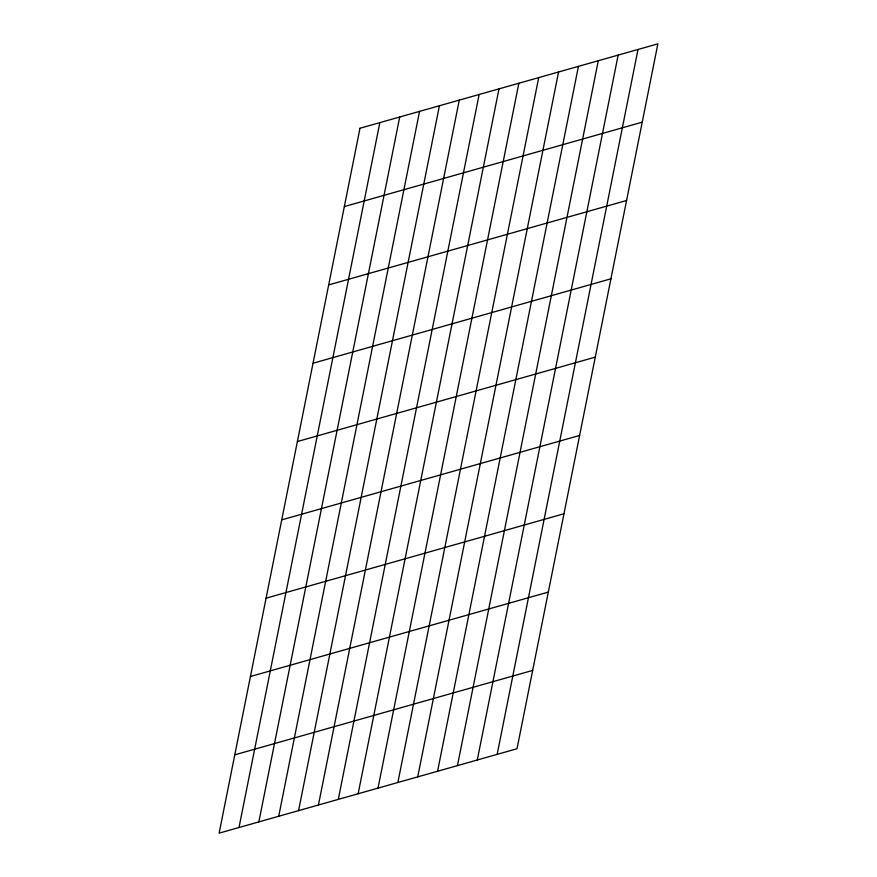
<?xml version="1.0" encoding="UTF-8"?>
<svg xmlns="http://www.w3.org/2000/svg" width="877" height="877" viewBox="0 0 877 877"><rect width="100%" height="100%" fill="white"/><g stroke="black" fill="none" stroke-linecap="round" stroke-linejoin="round"><path stroke-width="1.32" d="M238.993 827.526L379.84 122.637M258.847 821.892L399.704 117.014M278.711 816.268L419.557 111.379M298.564 810.644L439.421 105.755M318.428 805.009L459.274 100.131M338.292 799.385L479.138 94.497M358.145 793.762L498.991 88.873M378.009 788.127L518.855 83.238M397.862 782.503L538.708 77.614M417.726 776.869L558.572 71.991M437.579 771.245L578.436 66.356M457.443 765.621L598.289 60.732M477.296 759.986L618.153 55.108M497.16 754.363L638.007 49.474M344.332 206.588L642.216 122.166M328.689 284.904L626.562 200.493M313.034 363.231L610.918 278.809M297.38 441.548L595.264 357.136M281.736 519.864L579.62 435.452M266.082 598.191L563.966 513.769M250.438 676.507L548.311 592.096M234.784 754.834L532.668 670.412M359.987 128.261L219.129 833.15L517.013 748.739L657.871 43.85L359.987 128.261"/></g></svg>
